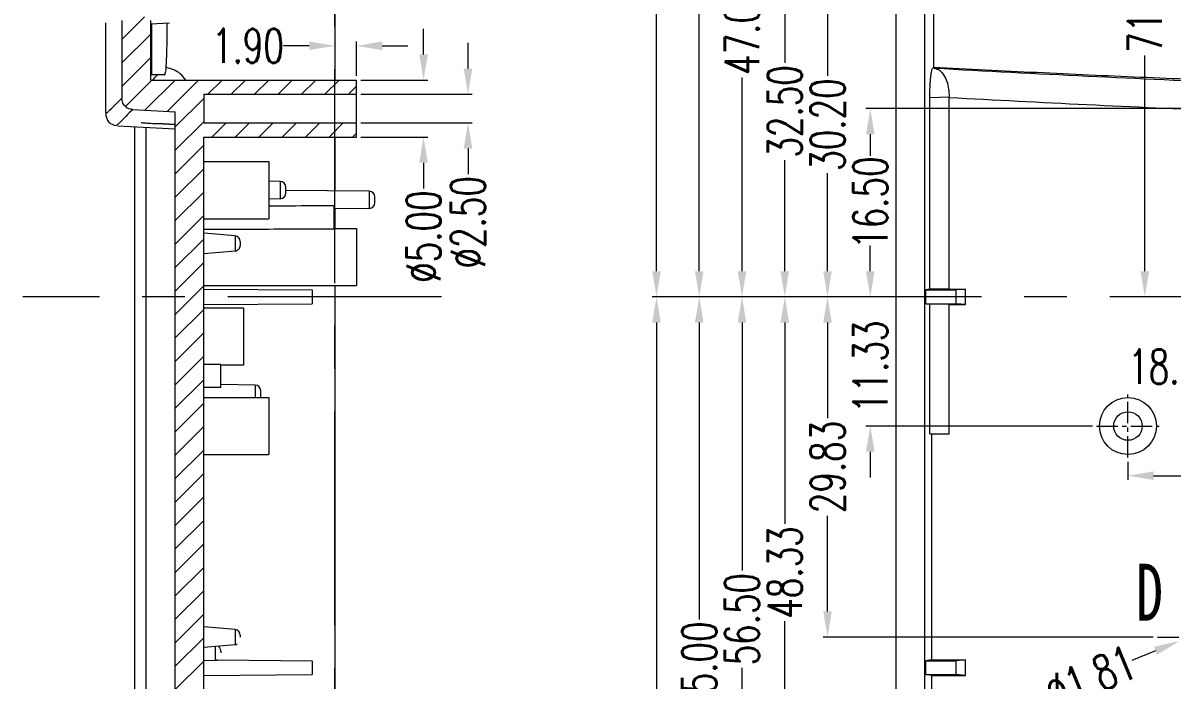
# Model space of a CAD drawing. Header units: millimetres. Extents: x 8061 to 9633, y -505 to -163.
# Drawn here: x 8992.8 to 9093.5, y -369.8 to -312.3 of the extents above; entities that cross this region are included whole.
import ezdxf

# ---------------------------------------------------------------- set-up
doc = ezdxf.new("R2010")
doc.units = ezdxf.units.MM
doc.linetypes.add('CENTER', pattern=[0.6, 0.375, -0.075, 0.075, -0.075])
doc.layers.get('Defpoints').update_dxf_attribs({"linetype": 'CONTINUOUS'})
doc.layers.add('dim', color=82, linetype='CONTINUOUS', lineweight=9)
doc.layers.add('part', color=7, linetype='CONTINUOUS', lineweight=20)
doc.styles.get("Standard").update_dxf_attribs({"font": 'romans.shx', "width": 0.7})
doc.styles.add('宋体', font='SimSun.ttf', dxfattribs={"width": 0.7})
doc.dimstyles.new('03', dxfattribs={"dimscale": 0.75, "dimtxt": 4, "dimasz": 3, "dimexe": 0.5, "dimexo": 0.5, "dimgap": 0.09, "dimtad": 0, "dimzin": 0, "dimdsep": 46, "dimtxsty": 'Standard', "dimcen": 0, "dimclrd": 256, "dimclre": 256, "dimclrt": 6, "dimazin": 2, "dimtp": 0.01, "dimtm": 0.01, "dimtfac": 1, "dimtofl": 0, "dimtmove": 0, "dimatfit": 0, "dimfxl": 1, "dimtolj": 1, "dimtzin": 0, "dimlwd": -1, "dimlwe": -1, "dimarcsym": 0})

# ---------------------------------------------------------------- blocks, each defined once
blk = doc.blocks.new('*D336')
at = {"layer": 'Defpoints', "color": 0}
for p in [(41827.76, -12986.28), (41858.57, -12986.28), (41827.76, -13002.78)]:
    blk.add_point(p, dxfattribs=at)
at = {"layer": 'dim'}
for p, q in [((41858.2, -12986.28), (41827.38, -12986.28)), ((41827.76, -12988.53), (41827.76, -12990.41)), ((41827.76, -13000.53), (41827.76, -12998.65))]:
    blk.add_line(p, q, dxfattribs=at)
for points in [[(41827.38, -12988.53), (41828.13, -12988.53), (41827.76, -12986.28)], [(41827.38, -13000.53), (41828.13, -13000.53), (41827.76, -13002.78)]]:
    blk.add_solid(points, dxfattribs=at)
at = {"layer": 'dim', "color": 6, "insert": (41827.76, -12994.53), "char_height": 3, "attachment_point": 5, "rotation": 90}
blk.add_mtext('\\A1;16.50', dxfattribs=at)
blk = doc.blocks.new('*D337')
at = {"layer": 'Defpoints', "color": 0}
for p in [(41824.01, -12972.58), (41858.27, -12972.58), (41827.76, -13002.78)]:
    blk.add_point(p, dxfattribs=at)
at = {"layer": 'dim'}
for p, q in [((41857.9, -12972.58), (41823.63, -12972.58)), ((41824.01, -12974.83), (41824.01, -12983.41)), ((41824.01, -13000.53), (41824.01, -12991.95)), ((41827.38, -13002.78), (41823.63, -13002.78))]:
    blk.add_line(p, q, dxfattribs=at)
for points in [[(41823.63, -12974.83), (41824.38, -12974.83), (41824.01, -12972.58)], [(41823.63, -13000.53), (41824.38, -13000.53), (41824.01, -13002.78)]]:
    blk.add_solid(points, dxfattribs=at)
at = {"layer": 'dim', "color": 6, "insert": (41824.01, -12987.68), "char_height": 3, "attachment_point": 5, "rotation": 90}
blk.add_mtext('\\A1;30.20', dxfattribs=at)
blk = doc.blocks.new('*D338')
at = {"layer": 'Defpoints', "color": 0}
for p in [(41820.26, -12970.28), (41836.42, -12970.28), (41827.76, -13002.78)]:
    blk.add_point(p, dxfattribs=at)
at = {"layer": 'dim'}
for p, q in [((41836.04, -12970.28), (41819.88, -12970.28)), ((41820.26, -12972.53), (41820.26, -12982.26)), ((41820.26, -13000.53), (41820.26, -12990.8)), ((41827.38, -13002.78), (41819.88, -13002.78))]:
    blk.add_line(p, q, dxfattribs=at)
for points in [[(41819.88, -12972.53), (41820.63, -12972.53), (41820.26, -12970.28)], [(41819.88, -13000.53), (41820.63, -13000.53), (41820.26, -13002.78)]]:
    blk.add_solid(points, dxfattribs=at)
at = {"layer": 'dim', "color": 6, "insert": (41820.26, -12986.53), "char_height": 3, "attachment_point": 5, "rotation": 90}
blk.add_mtext('\\A1;32.50', dxfattribs=at)
blk = doc.blocks.new('*D339')
at = {"layer": 'Defpoints', "color": 0}
for p in [(41816.51, -12955.78), (41853.91, -12955.78), (41827.76, -13002.78)]:
    blk.add_point(p, dxfattribs=at)
at = {"layer": 'dim'}
for p, q in [((41853.54, -12955.78), (41816.13, -12955.78)), ((41816.51, -12958.03), (41816.51, -12975.01)), ((41816.51, -13000.53), (41816.51, -12983.55)), ((41827.38, -13002.78), (41816.13, -13002.78))]:
    blk.add_line(p, q, dxfattribs=at)
for points in [[(41816.13, -12958.03), (41816.88, -12958.03), (41816.51, -12955.78)], [(41816.13, -13000.53), (41816.88, -13000.53), (41816.51, -13002.78)]]:
    blk.add_solid(points, dxfattribs=at)
at = {"layer": 'dim', "color": 6, "insert": (41816.51, -12979.28), "char_height": 3, "attachment_point": 5, "rotation": 90}
blk.add_mtext('\\A1;47.00', dxfattribs=at)
blk = doc.blocks.new('*D340')
at = {"layer": 'Defpoints', "color": 0}
for p in [(41812.76, -12937.78), (41839.27, -12937.78), (41827.76, -13002.78)]:
    blk.add_point(p, dxfattribs=at)
at = {"layer": 'dim'}
for p, q in [((41838.9, -12937.78), (41812.38, -12937.78)), ((41812.76, -12940.03), (41812.76, -12966.06)), ((41812.76, -13000.53), (41812.76, -12974.5)), ((41827.38, -13002.78), (41812.38, -13002.78))]:
    blk.add_line(p, q, dxfattribs=at)
for points in [[(41812.38, -12940.03), (41813.13, -12940.03), (41812.76, -12937.78)], [(41812.38, -13000.53), (41813.13, -13000.53), (41812.76, -13002.78)]]:
    blk.add_solid(points, dxfattribs=at)
at = {"layer": 'dim', "color": 6, "insert": (41812.76, -12970.28), "char_height": 3, "attachment_point": 5, "rotation": 90}
blk.add_mtext('\\A1;65.00', dxfattribs=at)
blk = doc.blocks.new('*D341')
at = {"layer": 'Defpoints', "color": 0}
for p in [(41809.01, -12922.78), (41935.02, -12922.78), (41827.76, -13002.78)]:
    blk.add_point(p, dxfattribs=at)
at = {"layer": 'dim'}
for p, q in [((41934.65, -12922.78), (41808.63, -12922.78)), ((41809.01, -12925.03), (41809.01, -12958.51)), ((41809.01, -13000.53), (41809.01, -12967.05)), ((41827.38, -13002.78), (41808.63, -13002.78))]:
    blk.add_line(p, q, dxfattribs=at)
for points in [[(41808.63, -12925.03), (41809.38, -12925.03), (41809.01, -12922.78)], [(41808.63, -13000.53), (41809.38, -13000.53), (41809.01, -13002.78)]]:
    blk.add_solid(points, dxfattribs=at)
at = {"layer": 'dim', "color": 6, "insert": (41809.01, -12962.78), "char_height": 3, "attachment_point": 5, "rotation": 90}
blk.add_mtext('\\A1;80.00', dxfattribs=at)
blk = doc.blocks.new('*D342')
at = {"layer": 'Defpoints', "color": 0}
for p in [(41827.76, -13002.78), (41827.76, -13014.1), (41847.6, -13014.1)]:
    blk.add_point(p, dxfattribs=at)
at = {"layer": 'dim'}
for p, q in [((41827.76, -13000.53), (41827.76, -12998.28)), ((41847.23, -13014.1), (41827.38, -13014.1)), ((41827.76, -13016.35), (41827.76, -13018.6))]:
    blk.add_line(p, q, dxfattribs=at)
for points in [[(41827.38, -13000.53), (41828.13, -13000.53), (41827.76, -13002.78)], [(41827.38, -13016.35), (41828.13, -13016.35), (41827.76, -13014.1)]]:
    blk.add_solid(points, dxfattribs=at)
at = {"layer": 'dim', "color": 6, "insert": (41827.76, -13008.91), "char_height": 3, "attachment_point": 5, "rotation": 90}
blk.add_mtext('\\A1;11.33', dxfattribs=at)
blk = doc.blocks.new('*D343')
at = {"layer": 'Defpoints', "color": 0}
for p in [(41827.76, -13002.78), (41824.01, -13032.6), (41852.94, -13032.6)]:
    blk.add_point(p, dxfattribs=at)
at = {"layer": 'dim'}
for p, q in [((41827.38, -13002.78), (41823.63, -13002.78)), ((41824.01, -13005.03), (41824.01, -13013.42)), ((41824.01, -13030.35), (41824.01, -13021.96)), ((41852.56, -13032.6), (41823.63, -13032.6))]:
    blk.add_line(p, q, dxfattribs=at)
for points in [[(41823.63, -13005.03), (41824.38, -13005.03), (41824.01, -13002.78)], [(41823.63, -13030.35), (41824.38, -13030.35), (41824.01, -13032.6)]]:
    blk.add_solid(points, dxfattribs=at)
at = {"layer": 'dim', "color": 6, "insert": (41824.01, -13017.69), "char_height": 3, "attachment_point": 5, "rotation": 90}
blk.add_mtext('\\A1;29.83', dxfattribs=at)
blk = doc.blocks.new('*D344')
at = {"layer": 'Defpoints', "color": 0}
for p in [(41827.76, -13002.78), (41820.26, -13051.1), (41847.6, -13051.1)]:
    blk.add_point(p, dxfattribs=at)
at = {"layer": 'dim'}
for p, q in [((41827.38, -13002.78), (41819.88, -13002.78)), ((41820.26, -13005.03), (41820.26, -13022.67)), ((41820.26, -13048.85), (41820.26, -13031.21)), ((41847.23, -13051.1), (41819.88, -13051.1))]:
    blk.add_line(p, q, dxfattribs=at)
for points in [[(41819.88, -13005.03), (41820.63, -13005.03), (41820.26, -13002.78)], [(41819.88, -13048.85), (41820.63, -13048.85), (41820.26, -13051.1)]]:
    blk.add_solid(points, dxfattribs=at)
at = {"layer": 'dim', "color": 6, "insert": (41820.26, -13026.94), "char_height": 3, "attachment_point": 5, "rotation": 90}
blk.add_mtext('\\A1;48.33', dxfattribs=at)
blk = doc.blocks.new('*D345')
at = {"layer": 'Defpoints', "color": 0}
for p in [(41827.76, -13002.78), (41816.51, -13059.28), (41840.57, -13059.28)]:
    blk.add_point(p, dxfattribs=at)
at = {"layer": 'dim'}
for p, q in [((41827.38, -13002.78), (41816.13, -13002.78)), ((41816.51, -13005.03), (41816.51, -13026.76)), ((41816.51, -13057.03), (41816.51, -13035.3)), ((41840.2, -13059.28), (41816.13, -13059.28))]:
    blk.add_line(p, q, dxfattribs=at)
for points in [[(41816.13, -13005.03), (41816.88, -13005.03), (41816.51, -13002.78)], [(41816.13, -13057.03), (41816.88, -13057.03), (41816.51, -13059.28)]]:
    blk.add_solid(points, dxfattribs=at)
at = {"layer": 'dim', "color": 6, "insert": (41816.51, -13031.03), "char_height": 3, "attachment_point": 5, "rotation": 90}
blk.add_mtext('\\A1;56.50', dxfattribs=at)
blk = doc.blocks.new('*D346')
at = {"layer": 'Defpoints', "color": 0}
for p in [(41827.76, -13002.78), (41812.76, -13067.78), (41832.63, -13067.78)]:
    blk.add_point(p, dxfattribs=at)
at = {"layer": 'dim'}
for p, q in [((41827.38, -13002.78), (41812.38, -13002.78)), ((41812.76, -13005.03), (41812.76, -13031.06)), ((41812.76, -13065.53), (41812.76, -13039.5)), ((41832.26, -13067.78), (41812.38, -13067.78))]:
    blk.add_line(p, q, dxfattribs=at)
for points in [[(41812.38, -13005.03), (41813.13, -13005.03), (41812.76, -13002.78)], [(41812.38, -13065.53), (41813.13, -13065.53), (41812.76, -13067.78)]]:
    blk.add_solid(points, dxfattribs=at)
at = {"layer": 'dim', "color": 6, "insert": (41812.76, -13035.28), "char_height": 3, "attachment_point": 5, "rotation": 90}
blk.add_mtext('\\A1;65.00', dxfattribs=at)
blk = doc.blocks.new('*D347')
at = {"layer": 'Defpoints', "color": 0}
for p in [(41827.76, -13002.78), (41809.01, -13082.78), (41831.02, -13082.78)]:
    blk.add_point(p, dxfattribs=at)
at = {"layer": 'dim'}
for p, q in [((41827.38, -13002.78), (41808.63, -13002.78)), ((41809.01, -13005.03), (41809.01, -13038.51)), ((41809.01, -13080.53), (41809.01, -13047.05)), ((41830.65, -13082.78), (41808.63, -13082.78))]:
    blk.add_line(p, q, dxfattribs=at)
for points in [[(41808.63, -13005.03), (41809.38, -13005.03), (41809.01, -13002.78)], [(41808.63, -13080.53), (41809.38, -13080.53), (41809.01, -13082.78)]]:
    blk.add_solid(points, dxfattribs=at)
at = {"layer": 'dim', "color": 6, "insert": (41809.01, -13042.78), "char_height": 3, "attachment_point": 5, "rotation": 90}
blk.add_mtext('\\A1;80.00', dxfattribs=at)
blk = doc.blocks.new('*D348')
at = {"layer": 'Defpoints', "color": 0}
for p in [(41868.79, -13002.78), (41868.79, -13002.78), (41844.77, -13068.28)]:
    blk.add_point(p, dxfattribs=at)
at = {"layer": 'dim'}
for p, q in [((41868.79, -13005.03), (41868.79, -13035.67)), ((41868.79, -13066.03), (41868.79, -13044.11)), ((41845.15, -13068.28), (41869.17, -13068.28))]:
    blk.add_line(p, q, dxfattribs=at)
for points in [[(41868.42, -13005.03), (41869.17, -13005.03), (41868.79, -13002.78)], [(41868.42, -13066.03), (41869.17, -13066.03), (41868.79, -13068.28)]]:
    blk.add_solid(points, dxfattribs=at)
at = {"layer": 'dim', "color": 6, "insert": (41868.79, -13039.89), "char_height": 3, "attachment_point": 5, "rotation": 90}
blk.add_mtext('\\A1;65.50', dxfattribs=at)
blk = doc.blocks.new('*D350')
at = {"layer": 'Defpoints', "color": 0}
for p in [(41850.35, -13016.85), (41935.02, -13018.46), (41935.02, -13018.46)]:
    blk.add_point(p, dxfattribs=at)
at = {"layer": 'dim'}
for p, q in [((41850.35, -13017.23), (41850.35, -13018.83)), ((41852.6, -13018.46), (41888.42, -13018.46)), ((41932.77, -13018.46), (41896.96, -13018.46))]:
    blk.add_line(p, q, dxfattribs=at)
for points in [[(41852.6, -13018.08), (41852.6, -13018.83), (41850.35, -13018.46)], [(41932.77, -13018.08), (41932.77, -13018.83), (41935.02, -13018.46)]]:
    blk.add_solid(points, dxfattribs=at)
at = {"layer": 'dim', "color": 6, "insert": (41892.69, -13018.46), "char_height": 3, "attachment_point": 5}
blk.add_mtext('\\A1;84.67', dxfattribs=at)
blk = doc.blocks.new('*D376')
at = {"layer": 'Defpoints', "color": 0}
for p in [(41881.8, -12931.51), (41851.83, -13002.78), (41851.83, -13002.78)]:
    blk.add_point(p, dxfattribs=at)
at = {"layer": 'dim'}
for p, q in [((41881.42, -12931.51), (41851.46, -12931.51)), ((41851.83, -12933.76), (41851.83, -12973.09)), ((41851.83, -13000.53), (41851.83, -12981.62))]:
    blk.add_line(p, q, dxfattribs=at)
for points in [[(41851.46, -12933.76), (41852.21, -12933.76), (41851.83, -12931.51)], [(41851.46, -13000.53), (41852.21, -13000.53), (41851.83, -13002.78)]]:
    blk.add_solid(points, dxfattribs=at)
at = {"layer": 'dim', "color": 6, "insert": (41851.83, -12977.36), "char_height": 3, "attachment_point": 5, "rotation": 90}
blk.add_mtext('\\A1;71.26', dxfattribs=at)
blk = doc.blocks.new('*D401')
at = {"layer": 'Defpoints', "color": 0}
for p in [(41863.04, -13008.89), (41863.04, -13008.89), (41881.34, -13008.89)]:
    blk.add_point(p, dxfattribs=at)
at = {"layer": 'dim'}
for p, q in [((41860.79, -13008.89), (41858.54, -13008.89)), ((41883.59, -13008.89), (41885.84, -13008.89))]:
    blk.add_line(p, q, dxfattribs=at)
for points in [[(41860.79, -13008.51), (41860.79, -13009.26), (41863.04, -13008.89)], [(41883.59, -13008.51), (41883.59, -13009.26), (41881.34, -13008.89)]]:
    blk.add_solid(points, dxfattribs=at)
at = {"layer": 'dim', "color": 6, "insert": (41854.42, -13008.89), "char_height": 3, "attachment_point": 5}
blk.add_mtext('\\A1;18.30', dxfattribs=at)
blk = doc.blocks.new('*D410')
at = {"layer": 'Defpoints', "color": 0}
for p in [(41856.52, -13032.26), (41854.85, -13032.95)]:
    blk.add_point(p, dxfattribs=at)
at = {"layer": 'dim'}
blk.add_line((41852.77, -13033.8), (41850.69, -13034.66), dxfattribs=at)
blk.add_solid([(41852.63, -13033.45), (41852.91, -13034.15), (41854.85, -13032.95)], dxfattribs=at)
at = {"layer": 'dim', "color": 6, "insert": (41847.07, -13036.15), "char_height": 3, "attachment_point": 5, "rotation": 22.3381}
blk.add_mtext('\\A1;∅1.81', dxfattribs=at)
blk = doc.blocks.new('*D519')
at = {"layer": 'Defpoints', "color": 0}
for p in [(41782.71, -12985.03), (41782.71, -12987.53), (41792.48, -12987.53)]:
    blk.add_point(p, dxfattribs=at)
at = {"layer": 'dim'}
for p, q in [((41792.48, -12982.78), (41792.48, -12980.53)), ((41783.08, -12985.03), (41792.85, -12985.03)), ((41783.08, -12987.53), (41792.85, -12987.53)), ((41792.48, -12989.78), (41792.48, -12992.03))]:
    blk.add_line(p, q, dxfattribs=at)
for points in [[(41792.1, -12982.78), (41792.85, -12982.78), (41792.48, -12985.03)], [(41792.1, -12989.78), (41792.85, -12989.78), (41792.48, -12987.53)]]:
    blk.add_solid(points, dxfattribs=at)
at = {"layer": 'dim', "color": 6, "insert": (41792.48, -12996.25), "char_height": 3, "attachment_point": 5, "rotation": 90}
blk.add_mtext('\\A1;%%c2.50', dxfattribs=at)
blk = doc.blocks.new('*D520')
at = {"layer": 'Defpoints', "color": 0}
for p in [(41782.71, -12983.78), (41782.71, -12988.78), (41788.58, -12988.78)]:
    blk.add_point(p, dxfattribs=at)
at = {"layer": 'dim'}
for p, q in [((41788.58, -12981.53), (41788.58, -12979.28)), ((41783.08, -12983.78), (41788.96, -12983.78)), ((41783.08, -12988.78), (41788.96, -12988.78)), ((41788.58, -12991.03), (41788.58, -12993.28))]:
    blk.add_line(p, q, dxfattribs=at)
for points in [[(41788.21, -12981.53), (41788.96, -12981.53), (41788.58, -12983.78)], [(41788.21, -12991.03), (41788.96, -12991.03), (41788.58, -12988.78)]]:
    blk.add_solid(points, dxfattribs=at)
at = {"layer": 'dim', "color": 6, "insert": (41788.58, -12997.5), "char_height": 3, "attachment_point": 5, "rotation": 90}
blk.add_mtext('\\A1;%%c5.00', dxfattribs=at)
blk = doc.blocks.new('*D521')
at = {"layer": 'Defpoints', "color": 0}
for p in [(41780.81, -12980.78), (41780.81, -12980.78), (41782.71, -12983.78)]:
    blk.add_point(p, dxfattribs=at)
at = {"layer": 'dim'}
for p, q in [((41778.56, -12980.78), (41776.31, -12980.78)), ((41782.71, -12983.4), (41782.71, -12980.4)), ((41784.96, -12980.78), (41787.21, -12980.78))]:
    blk.add_line(p, q, dxfattribs=at)
for points in [[(41778.56, -12980.4), (41778.56, -12981.15), (41780.81, -12980.78)], [(41784.96, -12980.4), (41784.96, -12981.15), (41782.71, -12980.78)]]:
    blk.add_solid(points, dxfattribs=at)
at = {"layer": 'dim', "color": 6, "insert": (41773.19, -12980.78), "char_height": 3, "attachment_point": 5}
blk.add_mtext('\\A1;1.90', dxfattribs=at)

msp = doc.modelspace()

# ---------------------------------------------------------------- linework, layer by layer
at = {"layer": 'part', "color": 1, "linetype": 'CENTER', "ltscale": 50}
for p, q in [((9020.106, -425.06), (9020.106, -247.463)), ((9029.459, -336.262), (8992.756, -336.262)), ((9286.8, -336.262), (9061.85, -336.262))]:
    msp.add_line(p, q, dxfattribs=at)
at = {"layer": 'part', "color": 7, "linetype": 'Continuous'}
for p, q in [((9069.325, -415.263), (9069.325, -260.205)), ((9071.829, -413.758), (9071.829, -261.627)), ((9020.106, -274.012), (9020.106, -317.262)), ((9072.608, -304.474), (9072.608, -316.158)), ((9001.434, -312.033), (9001.434, -318.856)), ((9003.936, -312.033), (9003.936, -317.262)), ((9003.952, -312.348), (9005.606, -312.262)), ((9004.018, -312.345), (9004.018, -316.762)), ((9000.006, -315.662), (9000.006, -320.145)), ((9000.006, -315.662), (9000.013, -315.662)), ((9000.013, -315.662), (9000.014, -315.627)), ((9072.608, -316.158), (9072.544, -316.219)), ((9072.666, -316.214), (9072.544, -316.219)), ((9003.936, -316.762), (9005.211, -316.762)), ((9003.936, -317.262), (9022.006, -317.262)), ((9022.006, -322.262), (9022.006, -317.262)), ((9008.606, -318.512), (9008.606, -321.012)), ((9008.606, -318.512), (9022.006, -318.512)), ((9072.278, -318.791), (9073.972, -318.733)), ((9072.278, -335.604), (9072.278, -318.791)), ((9073.972, -335.579), (9073.972, -318.787)), ((9002.381, -319.855), (9006.106, -320.05)), ((9006.106, -413.578), (9006.106, -320.05)), ((9001.069, -321.264), (9006.106, -321.528)), ((9002.548, -321.341), (9002.548, -383.462)), ((9003.53, -321.393), (9003.53, -419.126)), ((9004.527, -321.052), (9004.527, -321.112)), ((9004.527, -321.052), (9006.106, -321.133)), ((9006.106, -321.196), (9004.527, -321.112)), ((9008.606, -321.012), (9022.006, -321.012)), ((9008.606, -386.881), (9008.606, -322.262)), ((9008.606, -322.262), (9022.006, -322.262)), ((9020.106, -322.262), (9020.106, -326.981)), ((9008.606, -324.412), (9014.306, -324.412)), ((9014.306, -324.412), (9014.306, -329.412)), ((9015.314, -326.153), (9014.306, -326.136)), ((9015.314, -326.153), (9015.314, -327.67)), ((9015.806, -327.17), (9015.806, -326.653)), ((9023.11, -327.007), (9015.808, -326.944)), ((9023.11, -327.007), (9023.11, -328.516)), ((9015.314, -327.67), (9014.306, -327.688)), ((9020.006, -328.262), (9020.006, -330.335)), ((9023.606, -328.016), (9023.606, -327.507)), ((9008.606, -329.412), (9014.306, -329.412)), ((9023.11, -328.516), (9020.006, -328.543)), ((9020.106, -328.543), (9020.106, -330.262)), ((9020.006, -330.262), (9022.006, -330.262)), ((9022.006, -330.262), (9022.006, -335.262)), ((9011.349, -330.922), (9008.606, -330.682)), ((9011.349, -330.922), (9011.349, -332.251)), ((9011.806, -331.42), (9011.806, -331.752)), ((9011.349, -332.251), (9008.606, -332.491)), ((9008.606, -335.262), (9022.006, -335.262)), ((9020.106, -335.262), (9020.106, -386.981)), ((9008.606, -335.579), (9018.107, -335.662)), ((9018.106, -335.662), (9018.106, -336.862)), ((9072.278, -335.604), (9071.933, -335.662)), ((9071.933, -336.862), (9071.933, -335.662)), ((9071.933, -335.662), (9074.576, -335.662)), ((9073.972, -335.579), (9072.278, -335.604)), ((9073.972, -335.579), (9075.407, -335.579)), ((9075.407, -335.579), (9074.576, -335.662)), ((9074.576, -336.862), (9074.576, -335.662)), ((9075.407, -336.944), (9075.407, -335.579)), ((9008.606, -336.944), (9018.107, -336.862)), ((9012.106, -337.262), (9008.606, -337.262)), ((9012.106, -337.262), (9012.106, -342.262)), ((9072.278, -336.919), (9071.933, -336.862)), ((9071.933, -336.862), (9074.576, -336.862)), ((9072.278, -348.262), (9072.278, -336.919)), ((9073.972, -336.944), (9072.278, -336.919)), ((9073.972, -348.262), (9073.972, -336.944)), ((9073.972, -336.944), (9075.407, -336.944)), ((9075.407, -336.944), (9074.576, -336.862)), ((9010.106, -344.216), (9010.106, -342.189)), ((9012.106, -342.262), (9010.106, -342.262)), ((9013.114, -344.003), (9010.106, -343.95)), ((9013.114, -344.003), (9013.114, -345.087)), ((9013.606, -345.02), (9013.606, -344.503)), ((9008.606, -345.087), (9014.306, -345.087)), ((9014.306, -345.087), (9014.306, -350.087)), ((9072.278, -348.262), (9073.972, -348.262)), ((9072.431, -348.262), (9072.431, -368.079)), ((9008.606, -350.087), (9014.306, -350.087)), ((9011.349, -365.422), (9008.606, -365.182)), ((9011.349, -365.422), (9011.349, -366.751)), ((9011.349, -366.751), (9008.606, -366.991)), ((9011.806, -365.92), (9011.806, -366.087)), ((9009.619, -366.903), (9009.619, -368.124)), ((9010.106, -367.299), (9010.106, -367.462)), ((9009.619, -368.124), (9008.606, -368.151)), ((9009.777, -368.089), (9018.107, -368.162)), ((9018.106, -368.162), (9018.106, -369.362)), ((9072.431, -368.079), (9071.933, -368.162)), ((9071.933, -369.362), (9071.933, -368.162)), ((9071.933, -368.162), (9074.576, -368.162)), ((9072.431, -368.079), (9075.407, -368.079)), ((9075.407, -368.079), (9074.576, -368.162)), ((9074.576, -369.362), (9074.576, -368.162)), ((9075.407, -369.444), (9075.407, -368.079)), ((9008.606, -369.444), (9018.107, -369.362)), ((9072.431, -369.444), (9071.933, -369.362)), ((9071.933, -369.362), (9074.576, -369.362)), ((9072.431, -369.444), (9072.431, -400.579)), ((9072.431, -369.444), (9075.407, -369.444)), ((9075.407, -369.444), (9074.576, -369.362))]:
    msp.add_line(p, q, dxfattribs=at)
at = {"layer": 'part', "color": 5, "linetype": 'Continuous'}
for p, q in [((9003.422, -311.717), (9001.434, -313.705)), ((9003.936, -313.259), (9001.434, -315.761)), ((9003.936, -315.314), (9001.434, -317.816)), ((9004.043, -317.262), (9001.737, -319.568)), ((9006.099, -317.262), (9003.45, -319.911)), ((9008.154, -317.262), (9005.402, -320.013)), ((9010.209, -317.262), (9008.959, -318.512)), ((9012.264, -317.262), (9011.014, -318.512)), ((9014.32, -317.262), (9013.07, -318.512)), ((9016.375, -317.262), (9015.125, -318.512)), ((9018.43, -317.262), (9017.18, -318.512)), ((9020.485, -317.262), (9019.235, -318.512)), ((9022.006, -317.797), (9021.291, -318.512)), ((9008.606, -318.865), (9006.106, -321.365)), ((9008.606, -320.92), (9006.106, -323.42)), ((9010.57, -321.012), (9009.32, -322.262)), ((9012.625, -321.012), (9011.375, -322.262)), ((9014.68, -321.012), (9013.43, -322.262)), ((9016.735, -321.012), (9015.485, -322.262)), ((9018.791, -321.012), (9017.541, -322.262)), ((9020.846, -321.012), (9019.596, -322.262)), ((9022.006, -321.907), (9021.651, -322.262)), ((9008.606, -322.976), (9006.106, -325.476)), ((9008.606, -325.031), (9006.106, -327.531)), ((9008.606, -327.086), (9006.106, -329.586)), ((9008.606, -329.142), (9006.106, -331.642)), ((9008.606, -331.197), (9006.106, -333.697)), ((9008.606, -333.252), (9006.106, -335.752)), ((9008.606, -335.307), (9006.106, -337.807)), ((9008.606, -337.363), (9006.106, -339.863)), ((9008.606, -339.418), (9006.106, -341.918)), ((9008.606, -341.473), (9006.106, -343.973)), ((9008.606, -343.528), (9006.106, -346.028)), ((9008.606, -345.584), (9006.106, -348.084)), ((9008.606, -347.639), (9006.106, -350.139)), ((9008.606, -349.694), (9006.106, -352.194)), ((9008.606, -351.75), (9006.106, -354.25)), ((9008.606, -353.805), (9006.106, -356.305)), ((9008.606, -355.86), (9006.106, -358.36)), ((9008.606, -357.915), (9006.106, -360.415)), ((9008.606, -359.971), (9006.106, -362.471)), ((9008.606, -362.026), (9006.106, -364.526)), ((9008.606, -364.081), (9006.106, -366.581)), ((9008.606, -366.137), (9006.106, -368.637)), ((9008.606, -368.192), (9006.106, -370.692))]:
    msp.add_line(p, q, dxfattribs=at)
at = {"layer": 'part', "color": 1, "linetype": 'CENTER', "ltscale": 5}
for p, q in [((9089.65, -350.337), (9089.65, -344.837)), ((9086.9, -347.587), (9092.4, -347.587)), ((9092.238, -366.087), (9097.738, -366.087))]:
    msp.add_line(p, q, dxfattribs=at)
at = {"layer": 'part', "color": 7, "linetype": 'Continuous'}
for radius in [2.5, 1.25]:
    msp.add_circle((9089.65, -347.587), radius, dxfattribs=at)
for centre, radius, start, end in [((9174.325, 1516.738), 1835.77, 266.825529, 267.665372), ((9174.325, 1516.738), 1838.266, 266.870585, 267.624506), ((9015.306, -326.653), 0.5, 0, 89), ((9015.306, -327.17), 0.5, 271, 0), ((9023.106, -327.507), 0.5, 0, 89.5), ((9023.106, -328.016), 0.5, 270.5, 0), ((9011.306, -331.42), 0.5, 0, 85), ((9013.106, -344.503), 0.5, 0, 89), ((9013.106, -345.02), 0.5, 352.19382, 0), ((9011.306, -365.92), 0.5, 0, 85), ((9009.606, -367.299), 0.5, 0, 58.18056)]:
    msp.add_arc(centre, radius, start, end, dxfattribs=at)
for points in [[(9000.016, -315.239), (9000.019, -314.658), (9000.022, -313.936), (9000.024, -313.12), (9000.026, -312.262)], [(9005.308, -316.151), (9005.349, -315.442), (9005.38, -314.514), (9005.4, -313.42), (9005.407, -312.262)], [(9000.014, -315.627), (9000.016, -315.239)], [(9005.211, -316.762), (9005.261, -316.605), (9005.308, -316.151)], [(9007.029, -317.261), (9006.55, -316.724), (9005.933, -316.345), (9005.365, -316.177)], [(9072.278, -318.791), (9072.282, -318.367), (9072.294, -317.944), (9072.314, -317.557), (9072.34, -317.215), (9072.372, -316.916), (9072.408, -316.663), (9072.448, -316.457), (9072.494, -316.306), (9072.544, -316.219)], [(9099.807, -317.399), (9090.74, -317.028), (9081.673, -316.615), (9072.608, -316.158)], [(9072.666, -316.214), (9073.116, -316.41), (9073.488, -316.819), (9073.763, -317.385), (9073.925, -318.047), (9073.972, -318.733)], [(9004.169, -317.201), (9004.108, -317.262)], [(9004.312, -317.061), (9004.169, -317.201)], [(9004.411, -316.964), (9004.312, -317.061)], [(9004.616, -316.762), (9004.411, -316.964)], [(9000.028, -320.235), (9000.063, -320.201), (9000.234, -320.033), (9001.434, -318.856)], [(9002.382, -319.855), (9002.173, -319.825), (9001.971, -319.749), (9001.79, -319.624), (9001.639, -319.465), (9001.521, -319.277), (9001.453, -319.069), (9001.434, -318.855)], [(9073.972, -318.733), (9073.972, -318.751), (9073.972, -318.769), (9073.972, -318.787)], [(9000.006, -320.257), (9000.28, -320.948), (9000.955, -321.258)], [(9002.381, -319.854), (9001.183, -321.034), (9001.012, -321.202), (9000.977, -321.236)], [(9004.527, -321.112), (9003.977, -321.08), (9003.517, -321.05), (9003.212, -321.025), (9003.106, -321.008)], [(9014.306, -328.28), (9016.216, -328.274), (9020.006, -328.262)], [(9020.006, -330.335), (9016.197, -330.343), (9012.397, -330.352), (9008.606, -330.361)], [(9011.349, -332.251), (9011.435, -332.236), (9011.472, -332.225)], [(9011.349, -332.251), (9011.435, -332.236), (9011.472, -332.225)], [(9011.472, -332.225), (9011.521, -332.204), (9011.555, -332.186)], [(9011.533, -332.198), (9011.602, -332.155), (9011.674, -332.091), (9011.732, -332.013), (9011.766, -331.947)], [(9011.766, -331.947), (9011.774, -331.928), (9011.806, -331.753)], [(9010.106, -342.189), (9008.606, -342.182)], [(9010.106, -344.216), (9008.606, -344.206)], [(9011.349, -366.751), (9011.415, -366.741)], [(9011.415, -366.741), (9011.435, -366.736), (9011.521, -366.704), (9011.544, -366.692)], [(9009.619, -368.124), (9009.705, -368.114)], [(9009.619, -368.124), (9009.704, -368.115)], [(9009.619, -368.124), (9009.697, -368.116)], [(9009.697, -368.116), (9009.708, -368.114), (9009.799, -368.086), (9009.831, -368.071)], [(9009.697, -368.116), (9009.708, -368.114), (9009.799, -368.086), (9009.824, -368.074)], [(9009.705, -368.114), (9009.708, -368.114), (9009.793, -368.088)], [(9009.705, -368.114), (9009.708, -368.114), (9009.772, -368.096)], [(9009.772, -368.096), (9009.799, -368.086), (9009.85, -368.061)], [(9009.793, -368.088), (9009.799, -368.086), (9009.841, -368.065)]]:
    msp.add_spline(points, degree=3, dxfattribs=at)

# ---------------------------------------------------------------- texts
at = {"layer": 'dim', "color": 5, "insert": (9090.343, -359.654), "char_height": 5, "width": 9.18398, "attachment_point": 1, "style": '宋体'}
msp.add_mtext('D', dxfattribs=at)

# ---------------------------------------------------------------- dimensions: what is measured, and where the dimension line sits
at = {"layer": 'dim'}
for base, p1, p2, picture, middle, set_off in [((9048.308, -256.262), (9067.058, -336.262), (9174.325, -256.262), '*D341', (9048.308, -296.262), (-32760.7, 12666.516)), ((9052.058, -271.262), (9067.058, -336.262), (9078.575, -271.262), '*D340', (9052.058, -303.762), (-32760.7, 12666.516)), ((9055.808, -289.262), (9067.058, -336.262), (9093.215, -289.262), '*D339', (9055.808, -312.762), (-32760.7, 12666.516)), ((9059.558, -303.762), (9067.058, -336.262), (9075.717, -303.762), '*D338', (9059.558, -320.012), (-32760.7, 12666.516)), ((9063.308, -306.062), (9067.058, -336.262), (9097.575, -306.062), '*D337', (9063.308, -321.162), (-32760.7, 12666.516)), ((9067.058, -319.762), (9067.058, -336.262), (9097.875, -319.762), '*D336', (9067.058, -328.012), (-32760.7, 12666.516)), ((9048.308, -416.262), (9067.058, -336.262), (9070.325, -416.262), '*D347', (9048.308, -376.262), (-32760.7, 12666.516)), ((9052.058, -401.262), (9067.058, -336.262), (9071.933, -401.262), '*D346', (9052.058, -368.762), (-32760.7, 12666.516)), ((9055.808, -392.762), (9067.058, -336.262), (9079.875, -392.762), '*D345', (9055.808, -364.512), (-32760.7, 12666.516)), ((9059.5579, -384.5867), (9067.0579, -336.2616), (9086.9004, -384.5867), '*D344', (9059.5579, -360.4241), (-32760.6998, 12666.516)), ((9063.3079, -366.0867), (9067.0579, -336.2616), (9092.2378, -366.0867), '*D343', (9063.3079, -351.1741), (-32760.6998, 12666.516))]:
    dim = msp.add_linear_dim(base=base, p1=p1, p2=p2, angle=90, dimstyle='03', dxfattribs=at)
    dim.commit()
    dim.dimension.update_dxf_attribs({"geometry": picture, "text_midpoint": middle, "insert": set_off})
for base, p1, p2, picture, middle, set_off in [((9091.133, -336.262), (9121.096, -264.998), (9091.133, -336.262), '*D376', (9091.133, -310.841), (-32760.7, 12666.516)), ((9067.0579, -347.5867), (9067.0579, -336.2616), (9086.9004, -347.5867), '*D342', (9067.0579, -342.3988), (-32760.6998, 12666.516)), ((9108.09, -336.262), (9084.075, -401.762), (9108.09, -336.262), '*D348', (9108.09, -373.374), (-32760.7, 12666.516))]:
    dim = msp.add_linear_dim(base=base, p1=p1, p2=p2, angle=90, dimstyle='03', dxfattribs=at)
    dim.commit()
    dim.dimension.update_dxf_attribs({"geometry": picture, "text_midpoint": middle, "dimtype": 128, "insert": set_off})
for base, p1, p2, picture, middle, set_off in [((9020.106, -314.261), (9022.006, -317.262), (9020.106, -314.261), '*D521', (9012.488, -314.261), (-32760.7, 12666.516)), ((9174.3252, -351.9427), (9089.6504, -350.3367), (9174.3252, -351.9427), '*D350', (9131.9878, -351.9427), (-32760.6998, 12666.516))]:
    dim = msp.add_linear_dim(base=base, p1=p1, p2=p2, dimstyle='03', dxfattribs=at)
    dim.commit()
    dim.dimension.update_dxf_attribs({"geometry": picture, "text_midpoint": middle, "insert": set_off})
dim = msp.add_linear_dim(base=(9027.885, -322.262), p1=(9022.006, -317.262), p2=(9022.006, -322.262), angle=90, text='%%c<>', dimstyle='03', dxfattribs=at)
dim.commit()
dim.dimension.update_dxf_attribs({"geometry": '*D520', "text_midpoint": (9027.885, -330.979), "insert": (-32760.7, 12666.516)})
dim = msp.add_linear_dim(base=(9031.778, -321.012), p1=(9022.006, -318.512), p2=(9022.006, -321.012), angle=90, text='%%c<>', dimstyle='03', dxfattribs=at)
dim.commit()
dim.dimension.update_dxf_attribs({"geometry": '*D519', "text_midpoint": (9031.778, -329.729), "dimtype": 128, "insert": (-32760.7, 12666.516)})
dim = msp.add_linear_dim(base=(9102.338, -342.374), p1=(9120.638, -342.374), p2=(9102.338, -342.374), dimstyle='03', dxfattribs=at)
dim.commit()
dim.dimension.update_dxf_attribs({"geometry": '*D401', "text_midpoint": (9093.72, -342.374), "dimtype": 128, "insert": (-32760.7, 12666.516)})
dim = msp.add_diameter_dim_2p(p1=(9095.824, -365.743), p2=(9094.151, -366.43), dimstyle='03', dxfattribs=at)
dim.commit()
dim.dimension.update_dxf_attribs({"geometry": '*D410', "text_midpoint": (9086.365, -369.63), "insert": (-32760.7, 12666.516)})

doc.saveas('drawing.dxf')
